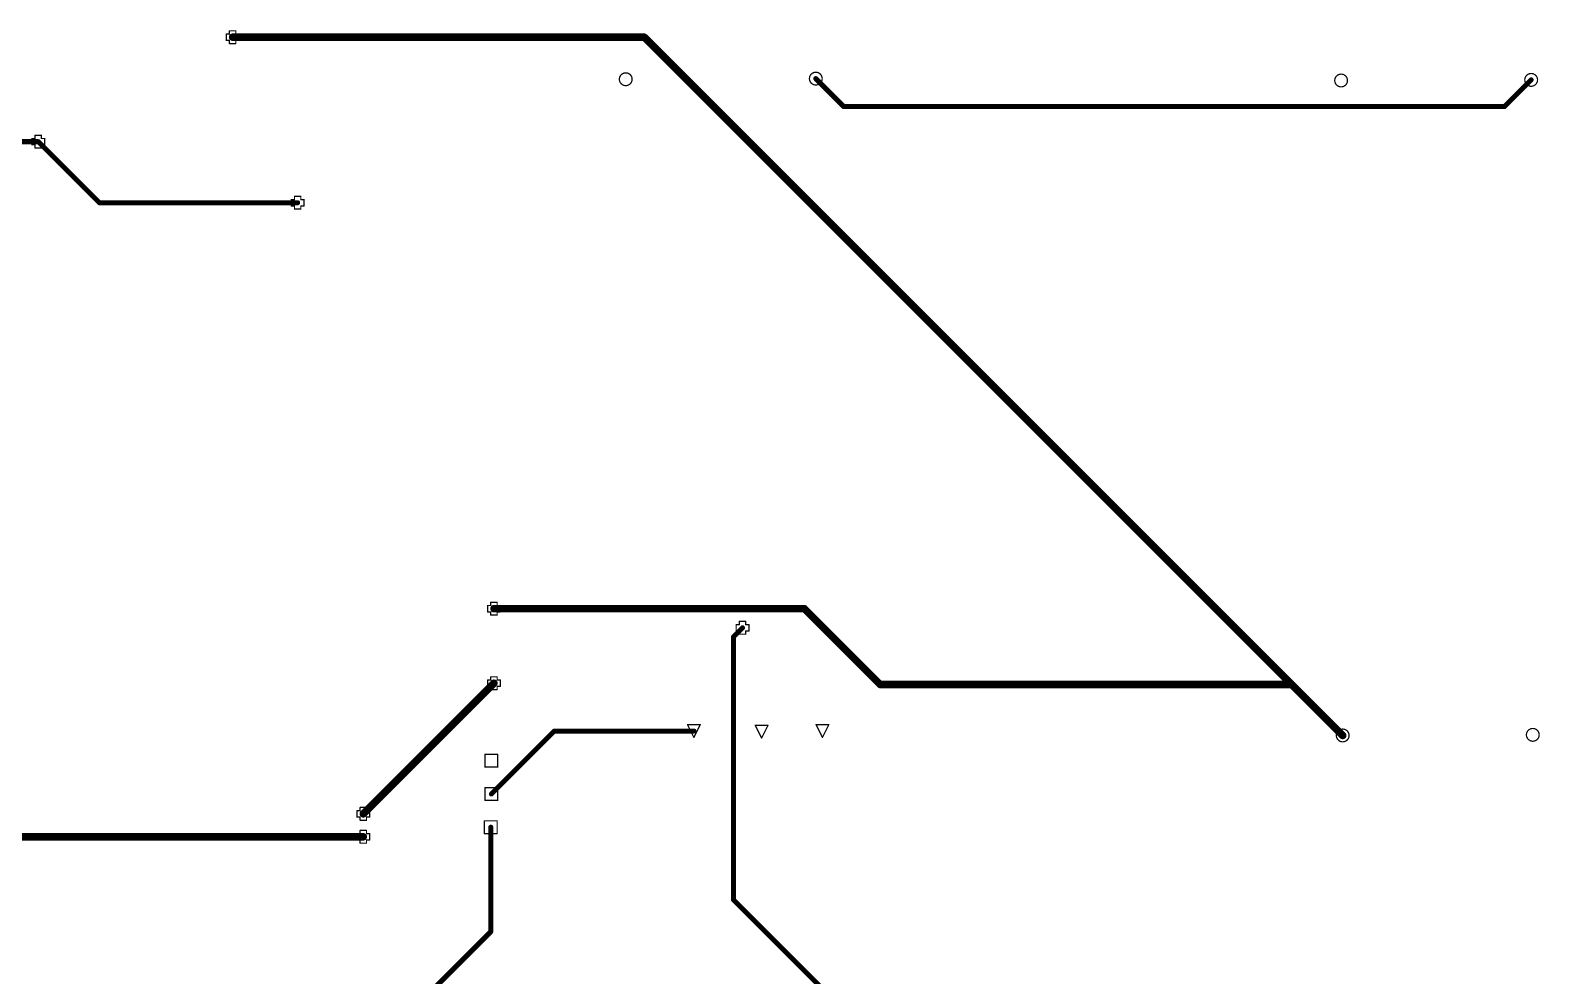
# Paper-space layout 'Лист1' of a CAD drawing. Header units: millimetres. Extents: x 20 to 579, y 6 to 381.
# Drawn here: x 476.6 to 536.8, y 298.9 to 336.6 of the extents above; entities that cross this region are included whole.
import ezdxf

# ---------------------------------------------------------------- set-up
doc = ezdxf.new("R2010")
doc.units = ezdxf.units.MM
doc.layers.add('BottomLayer', color=5, linetype='Continuous')
doc.layers.add('DrillDrawing', color=1, linetype='Continuous')

psp = doc.layouts.new('Лист1')

# ---------------------------------------------------------------- linework, layer by layer
at = {"layer": 'BottomLayer'}
for points, const_width in [([(501.058, 336.289), (484.655, 336.289)], 0.3), ([(526.864, 310.483), (501.058, 336.289)], 0.3), ([(509.013, 333.521), (507.896, 334.638)], 0.2), ([(536.406, 334.588), (535.338, 333.521)], 0.2), ([(535.338, 333.521), (509.013, 333.521)], 0.2), ([(476.908, 332.124), (469.605, 332.124)], 0.2), ([(479.342, 329.69), (476.908, 332.124)], 0.2), ([(487.246, 329.69), (479.342, 329.69)], 0.2), ([(507.439, 313.506), (495.069, 313.506)], 0.3), ([(510.461, 310.483), (507.439, 313.506)], 0.3), ([(504.975, 312.744), (504.619, 312.388)], 0.2), ([(504.619, 301.898), (504.619, 312.388)], 0.2), ([(495.069, 310.534), (489.862, 305.327)], 0.3), ([(526.864, 310.483), (510.461, 310.483)], 0.3), ([(528.896, 308.451), (526.864, 310.483)], 0.3), ([(497.477, 308.628), (494.967, 306.118)], 0.2), ([(503.037, 308.628), (497.477, 308.628)], 0.2), ([(489.862, 304.412), (468.043, 304.412)], 0.3), ([(494.942, 300.628), (494.942, 304.793)], 0.2), ([(531.781, 274.736), (504.619, 301.898)], 0.2), ([(494.942, 300.628), (488.16, 293.846)], 0.2)]:
    psp.add_lwpolyline(points, dxfattribs=dict(at, const_width=const_width))
for points, const_width in [([(484.73, 336.289, -1), (484.58, 336.289, -1)], 0.15), ([(501.133, 336.289, -1), (500.983, 336.289, -1)], 0.15), ([(501.133, 336.289, -1), (500.983, 336.289, -1)], 0.15), ([(507.946, 334.638, -1), (507.846, 334.638, -1)], 0.1), ([(536.456, 334.588, -1), (536.356, 334.588, -1)], 0.1), ([(509.063, 333.521, -1), (508.963, 333.521, -1)], 0.1), ([(509.063, 333.521, -1), (508.963, 333.521, -1)], 0.1), ([(535.388, 333.521, -1), (535.288, 333.521, -1)], 0.1), ([(535.388, 333.521, -1), (535.288, 333.521, -1)], 0.1), ([(476.958, 332.124, -1), (476.858, 332.124, -1)], 0.1), ([(476.958, 332.124, -1), (476.858, 332.124, -1)], 0.1), ([(479.392, 329.69, -1), (479.292, 329.69, -1)], 0.1), ([(479.392, 329.69, -1), (479.292, 329.69, -1)], 0.1), ([(487.296, 329.69, -1), (487.196, 329.69, -1)], 0.1), ([(495.144, 313.506, -1), (494.994, 313.506, -1)], 0.15), ([(507.514, 313.506, -1), (507.364, 313.506, -1)], 0.15), ([(507.514, 313.506, -1), (507.364, 313.506, -1)], 0.15), ([(504.669, 312.388, -1), (504.569, 312.388, -1)], 0.1), ([(504.669, 312.388, -1), (504.569, 312.388, -1)], 0.1), ([(505.025, 312.744, -1), (504.925, 312.744, -1)], 0.1), ([(495.144, 310.534, -1), (494.994, 310.534, -1)], 0.15), ([(510.536, 310.483, -1), (510.386, 310.483, -1)], 0.15), ([(510.536, 310.483, -1), (510.386, 310.483, -1)], 0.15), ([(526.939, 310.483, -1), (526.789, 310.483, -1)], 0.15), ([(526.939, 310.483, -1), (526.789, 310.483, -1)], 0.15), ([(526.939, 310.483, -1), (526.789, 310.483, -1)], 0.15), ([(497.527, 308.628, -1), (497.427, 308.628, -1)], 0.1), ([(497.527, 308.628, -1), (497.427, 308.628, -1)], 0.1), ([(503.087, 308.628, -1), (502.987, 308.628, -1)], 0.1), ([(528.971, 308.451, -1), (528.821, 308.451, -1)], 0.15), ([(495.017, 306.118, -1), (494.917, 306.118, -1)], 0.1), ([(489.937, 305.327, -1), (489.787, 305.327, -1)], 0.15), ([(489.937, 304.412, -1), (489.787, 304.412, -1)], 0.15), ([(494.992, 304.793, -1), (494.892, 304.793, -1)], 0.1), ([(504.669, 301.898, -1), (504.569, 301.898, -1)], 0.1), ([(504.669, 301.898, -1), (504.569, 301.898, -1)], 0.1), ([(494.992, 300.628, -1), (494.892, 300.628, -1)], 0.1), ([(494.992, 300.628, -1), (494.892, 300.628, -1)], 0.1)]:
    psp.add_lwpolyline(points, format="xyb", close=True, dxfattribs=dict(at, const_width=const_width))
at = {"layer": 'DrillDrawing', "const_width": 0.0508}
for points in [[(484.528, 336.416), (484.401, 336.416)], [(484.401, 336.162), (484.401, 336.416)], [(484.782, 336.543), (484.528, 336.543)], [(484.528, 336.416), (484.528, 336.543)], [(484.782, 336.416), (484.782, 336.543)], [(484.909, 336.416), (484.782, 336.416)], [(484.909, 336.162), (484.909, 336.416)], [(484.528, 336.162), (484.401, 336.162)], [(484.528, 336.035), (484.528, 336.162)], [(484.782, 336.035), (484.528, 336.035)], [(484.909, 336.162), (484.782, 336.162)], [(484.782, 336.035), (484.782, 336.162)], [(476.781, 332.251), (476.654, 332.251)], [(476.654, 331.997), (476.654, 332.251)], [(477.035, 332.378), (476.781, 332.378)], [(476.781, 332.251), (476.781, 332.378)], [(477.035, 332.251), (477.035, 332.378)], [(477.162, 332.251), (477.035, 332.251)], [(477.162, 331.997), (477.162, 332.251)], [(476.781, 331.997), (476.654, 331.997)], [(476.781, 331.87), (476.781, 331.997)], [(477.035, 331.87), (476.781, 331.87)], [(477.162, 331.997), (477.035, 331.997)], [(477.035, 331.87), (477.035, 331.997)], [(487.119, 329.817), (486.992, 329.817)], [(486.992, 329.563), (486.992, 329.817)], [(487.373, 329.944), (487.119, 329.944)], [(487.119, 329.817), (487.119, 329.944)], [(487.373, 329.817), (487.373, 329.944)], [(487.5, 329.817), (487.373, 329.817)], [(487.5, 329.563), (487.5, 329.817)], [(487.119, 329.563), (486.992, 329.563)], [(487.119, 329.436), (487.119, 329.563)], [(487.373, 329.436), (487.119, 329.436)], [(487.5, 329.563), (487.373, 329.563)], [(487.373, 329.436), (487.373, 329.563)], [(494.942, 313.633), (494.815, 313.633)], [(494.815, 313.379), (494.815, 313.633)], [(495.196, 313.76), (494.942, 313.76)], [(494.942, 313.633), (494.942, 313.76)], [(495.196, 313.633), (495.196, 313.76)], [(495.323, 313.633), (495.196, 313.633)], [(495.323, 313.379), (495.323, 313.633)], [(494.942, 313.379), (494.815, 313.379)], [(494.942, 313.252), (494.942, 313.379)], [(495.196, 313.252), (494.942, 313.252)], [(495.323, 313.379), (495.196, 313.379)], [(495.196, 313.252), (495.196, 313.379)], [(504.848, 312.871), (504.721, 312.871)], [(504.721, 312.617), (504.721, 312.871)], [(505.102, 312.998), (504.848, 312.998)], [(504.848, 312.871), (504.848, 312.998)], [(505.102, 312.871), (505.102, 312.998)], [(505.229, 312.871), (505.102, 312.871)], [(505.229, 312.617), (505.229, 312.871)], [(504.848, 312.617), (504.721, 312.617)], [(504.848, 312.49), (504.848, 312.617)], [(505.102, 312.49), (504.848, 312.49)], [(505.229, 312.617), (505.102, 312.617)], [(505.102, 312.49), (505.102, 312.617)], [(494.942, 310.661), (494.815, 310.661)], [(494.815, 310.407), (494.815, 310.661)], [(495.196, 310.788), (494.942, 310.788)], [(494.942, 310.661), (494.942, 310.788)], [(495.196, 310.661), (495.196, 310.788)], [(495.323, 310.661), (495.196, 310.661)], [(495.323, 310.407), (495.323, 310.661)], [(494.942, 310.407), (494.815, 310.407)], [(494.942, 310.28), (494.942, 310.407)], [(495.196, 310.28), (494.942, 310.28)], [(495.323, 310.407), (495.196, 310.407)], [(495.196, 310.28), (495.196, 310.407)], [(503.037, 308.374), (502.783, 308.882)], [(503.291, 308.882), (502.783, 308.882)], [(503.291, 308.882), (503.037, 308.374)], [(505.737, 308.349), (505.483, 308.857)], [(505.991, 308.857), (505.483, 308.857)], [(505.991, 308.857), (505.737, 308.349)], [(508.162, 308.374), (507.908, 308.882)], [(508.416, 308.882), (507.908, 308.882)], [(508.416, 308.882), (508.162, 308.374)], [(494.713, 307.189), (494.713, 307.697)], [(495.221, 307.697), (494.713, 307.697)], [(495.221, 307.189), (495.221, 307.697)], [(495.221, 307.189), (494.713, 307.189)], [(494.713, 305.864), (494.713, 306.372)], [(495.221, 306.372), (494.713, 306.372)], [(495.221, 305.864), (495.221, 306.372)], [(495.221, 305.864), (494.713, 305.864)], [(489.735, 305.454), (489.608, 305.454)], [(489.608, 305.2), (489.608, 305.454)], [(489.735, 305.2), (489.608, 305.2)], [(489.989, 305.581), (489.735, 305.581)], [(489.735, 305.454), (489.735, 305.581)], [(489.735, 305.073), (489.735, 305.2)], [(489.989, 305.073), (489.735, 305.073)], [(489.989, 305.454), (489.989, 305.581)], [(490.116, 305.454), (489.989, 305.454)], [(490.116, 305.2), (489.989, 305.2)], [(489.989, 305.073), (489.989, 305.2)], [(490.116, 305.2), (490.116, 305.454)], [(494.688, 304.539), (494.688, 305.047)], [(495.196, 305.047), (494.688, 305.047)], [(495.196, 304.539), (495.196, 305.047)], [(489.735, 304.539), (489.608, 304.539)], [(489.608, 304.285), (489.608, 304.539)], [(489.989, 304.666), (489.735, 304.666)], [(489.735, 304.539), (489.735, 304.666)], [(489.989, 304.539), (489.989, 304.666)], [(490.116, 304.539), (489.989, 304.539)], [(490.116, 304.285), (490.116, 304.539)], [(495.196, 304.539), (494.688, 304.539)], [(489.735, 304.285), (489.608, 304.285)], [(489.735, 304.158), (489.735, 304.285)], [(489.989, 304.158), (489.735, 304.158)], [(490.116, 304.285), (489.989, 304.285)], [(489.989, 304.158), (489.989, 304.285)]]:
    psp.add_lwpolyline(points, dxfattribs=at)
at = {"layer": 'DrillDrawing'}
for points, const_width in [([(484.414, 336.416, -1), (484.388, 336.416, -1)], 0.0254), ([(484.414, 336.416, -1), (484.388, 336.416, -1)], 0.0254), ([(484.541, 336.543, -1), (484.515, 336.543, -1)], 0.0254), ([(484.541, 336.543, -1), (484.515, 336.543, -1)], 0.0254), ([(484.541, 336.416, -1), (484.515, 336.416, -1)], 0.0254), ([(484.541, 336.416, -1), (484.515, 336.416, -1)], 0.0254), ([(484.795, 336.543, -1), (484.769, 336.543, -1)], 0.0254), ([(484.795, 336.543, -1), (484.769, 336.543, -1)], 0.0254), ([(484.795, 336.416, -1), (484.769, 336.416, -1)], 0.0254), ([(484.795, 336.416, -1), (484.769, 336.416, -1)], 0.0254), ([(484.922, 336.416, -1), (484.896, 336.416, -1)], 0.0254), ([(484.922, 336.416, -1), (484.896, 336.416, -1)], 0.0254), ([(484.414, 336.162, -1), (484.388, 336.162, -1)], 0.0254), ([(484.414, 336.162, -1), (484.388, 336.162, -1)], 0.0254), ([(484.541, 336.162, -1), (484.515, 336.162, -1)], 0.0254), ([(484.541, 336.162, -1), (484.515, 336.162, -1)], 0.0254), ([(484.541, 336.035, -1), (484.515, 336.035, -1)], 0.0254), ([(484.541, 336.035, -1), (484.515, 336.035, -1)], 0.0254), ([(484.795, 336.162, -1), (484.769, 336.162, -1)], 0.0254), ([(484.795, 336.162, -1), (484.769, 336.162, -1)], 0.0254), ([(484.795, 336.035, -1), (484.769, 336.035, -1)], 0.0254), ([(484.795, 336.035, -1), (484.769, 336.035, -1)], 0.0254), ([(484.922, 336.162, -1), (484.896, 336.162, -1)], 0.0254), ([(484.922, 336.162, -1), (484.896, 336.162, -1)], 0.0254), ([(500.067, 334.613, -1), (500.575, 334.613, -1)], 0.0508), ([(500.08, 334.613, -1), (500.054, 334.613, -1)], 0.0254), ([(500.588, 334.613, -1), (500.562, 334.613, -1)], 0.0254), ([(507.642, 334.638, -1), (508.15, 334.638, -1)], 0.0508), ([(507.655, 334.638, -1), (507.629, 334.638, -1)], 0.0254), ([(508.163, 334.638, -1), (508.137, 334.638, -1)], 0.0254), ([(528.577, 334.563, -1), (529.085, 334.563, -1)], 0.0508), ([(528.59, 334.563, -1), (528.564, 334.563, -1)], 0.0254), ([(529.098, 334.563, -1), (529.072, 334.563, -1)], 0.0254), ([(536.152, 334.588, -1), (536.66, 334.588, -1)], 0.0508), ([(536.165, 334.588, -1), (536.139, 334.588, -1)], 0.0254), ([(536.673, 334.588, -1), (536.647, 334.588, -1)], 0.0254), ([(476.667, 332.251, -1), (476.641, 332.251, -1)], 0.0254), ([(476.667, 332.251, -1), (476.641, 332.251, -1)], 0.0254), ([(476.794, 332.378, -1), (476.768, 332.378, -1)], 0.0254), ([(476.794, 332.378, -1), (476.768, 332.378, -1)], 0.0254), ([(476.794, 332.251, -1), (476.768, 332.251, -1)], 0.0254), ([(476.794, 332.251, -1), (476.768, 332.251, -1)], 0.0254), ([(477.048, 332.378, -1), (477.022, 332.378, -1)], 0.0254), ([(477.048, 332.378, -1), (477.022, 332.378, -1)], 0.0254), ([(477.048, 332.251, -1), (477.022, 332.251, -1)], 0.0254), ([(477.048, 332.251, -1), (477.022, 332.251, -1)], 0.0254), ([(477.175, 332.251, -1), (477.149, 332.251, -1)], 0.0254), ([(477.175, 332.251, -1), (477.149, 332.251, -1)], 0.0254), ([(476.667, 331.997, -1), (476.641, 331.997, -1)], 0.0254), ([(476.667, 331.997, -1), (476.641, 331.997, -1)], 0.0254), ([(476.794, 331.997, -1), (476.768, 331.997, -1)], 0.0254), ([(476.794, 331.997, -1), (476.768, 331.997, -1)], 0.0254), ([(476.794, 331.87, -1), (476.768, 331.87, -1)], 0.0254), ([(476.794, 331.87, -1), (476.768, 331.87, -1)], 0.0254), ([(477.048, 331.997, -1), (477.022, 331.997, -1)], 0.0254), ([(477.048, 331.997, -1), (477.022, 331.997, -1)], 0.0254), ([(477.048, 331.87, -1), (477.022, 331.87, -1)], 0.0254), ([(477.048, 331.87, -1), (477.022, 331.87, -1)], 0.0254), ([(477.175, 331.997, -1), (477.149, 331.997, -1)], 0.0254), ([(477.175, 331.997, -1), (477.149, 331.997, -1)], 0.0254), ([(487.004, 329.817, -1), (486.979, 329.817, -1)], 0.0254), ([(487.004, 329.817, -1), (486.979, 329.817, -1)], 0.0254), ([(487.131, 329.944, -1), (487.106, 329.944, -1)], 0.0254), ([(487.131, 329.944, -1), (487.106, 329.944, -1)], 0.0254), ([(487.131, 329.817, -1), (487.106, 329.817, -1)], 0.0254), ([(487.131, 329.817, -1), (487.106, 329.817, -1)], 0.0254), ([(487.385, 329.944, -1), (487.36, 329.944, -1)], 0.0254), ([(487.385, 329.944, -1), (487.36, 329.944, -1)], 0.0254), ([(487.385, 329.817, -1), (487.36, 329.817, -1)], 0.0254), ([(487.385, 329.817, -1), (487.36, 329.817, -1)], 0.0254), ([(487.512, 329.817, -1), (487.487, 329.817, -1)], 0.0254), ([(487.512, 329.817, -1), (487.487, 329.817, -1)], 0.0254), ([(487.004, 329.563, -1), (486.979, 329.563, -1)], 0.0254), ([(487.004, 329.563, -1), (486.979, 329.563, -1)], 0.0254), ([(487.131, 329.563, -1), (487.106, 329.563, -1)], 0.0254), ([(487.131, 329.563, -1), (487.106, 329.563, -1)], 0.0254), ([(487.131, 329.436, -1), (487.106, 329.436, -1)], 0.0254), ([(487.131, 329.436, -1), (487.106, 329.436, -1)], 0.0254), ([(487.385, 329.563, -1), (487.36, 329.563, -1)], 0.0254), ([(487.385, 329.563, -1), (487.36, 329.563, -1)], 0.0254), ([(487.385, 329.436, -1), (487.36, 329.436, -1)], 0.0254), ([(487.385, 329.436, -1), (487.36, 329.436, -1)], 0.0254), ([(487.512, 329.563, -1), (487.487, 329.563, -1)], 0.0254), ([(487.512, 329.563, -1), (487.487, 329.563, -1)], 0.0254), ([(494.828, 313.633, -1), (494.802, 313.633, -1)], 0.0254), ([(494.828, 313.633, -1), (494.802, 313.633, -1)], 0.0254), ([(494.955, 313.76, -1), (494.929, 313.76, -1)], 0.0254), ([(494.955, 313.76, -1), (494.929, 313.76, -1)], 0.0254), ([(494.955, 313.633, -1), (494.929, 313.633, -1)], 0.0254), ([(494.955, 313.633, -1), (494.929, 313.633, -1)], 0.0254), ([(495.209, 313.76, -1), (495.183, 313.76, -1)], 0.0254), ([(495.209, 313.76, -1), (495.183, 313.76, -1)], 0.0254), ([(495.209, 313.633, -1), (495.183, 313.633, -1)], 0.0254), ([(495.209, 313.633, -1), (495.183, 313.633, -1)], 0.0254), ([(495.336, 313.633, -1), (495.31, 313.633, -1)], 0.0254), ([(495.336, 313.633, -1), (495.31, 313.633, -1)], 0.0254), ([(494.828, 313.379, -1), (494.802, 313.379, -1)], 0.0254), ([(494.828, 313.379, -1), (494.802, 313.379, -1)], 0.0254), ([(494.955, 313.379, -1), (494.929, 313.379, -1)], 0.0254), ([(494.955, 313.379, -1), (494.929, 313.379, -1)], 0.0254), ([(494.955, 313.252, -1), (494.929, 313.252, -1)], 0.0254), ([(494.955, 313.252, -1), (494.929, 313.252, -1)], 0.0254), ([(495.209, 313.379, -1), (495.183, 313.379, -1)], 0.0254), ([(495.209, 313.379, -1), (495.183, 313.379, -1)], 0.0254), ([(495.209, 313.252, -1), (495.183, 313.252, -1)], 0.0254), ([(495.209, 313.252, -1), (495.183, 313.252, -1)], 0.0254), ([(495.336, 313.379, -1), (495.31, 313.379, -1)], 0.0254), ([(495.336, 313.379, -1), (495.31, 313.379, -1)], 0.0254), ([(504.734, 312.871, -1), (504.708, 312.871, -1)], 0.0254), ([(504.734, 312.871, -1), (504.708, 312.871, -1)], 0.0254), ([(504.861, 312.998, -1), (504.835, 312.998, -1)], 0.0254), ([(504.861, 312.998, -1), (504.835, 312.998, -1)], 0.0254), ([(504.861, 312.871, -1), (504.835, 312.871, -1)], 0.0254), ([(504.861, 312.871, -1), (504.835, 312.871, -1)], 0.0254), ([(505.115, 312.998, -1), (505.089, 312.998, -1)], 0.0254), ([(505.115, 312.998, -1), (505.089, 312.998, -1)], 0.0254), ([(505.115, 312.871, -1), (505.089, 312.871, -1)], 0.0254), ([(505.115, 312.871, -1), (505.089, 312.871, -1)], 0.0254), ([(505.242, 312.871, -1), (505.216, 312.871, -1)], 0.0254), ([(505.242, 312.871, -1), (505.216, 312.871, -1)], 0.0254), ([(504.734, 312.617, -1), (504.708, 312.617, -1)], 0.0254), ([(504.734, 312.617, -1), (504.708, 312.617, -1)], 0.0254), ([(504.861, 312.617, -1), (504.835, 312.617, -1)], 0.0254), ([(504.861, 312.617, -1), (504.835, 312.617, -1)], 0.0254), ([(504.861, 312.49, -1), (504.835, 312.49, -1)], 0.0254), ([(504.861, 312.49, -1), (504.835, 312.49, -1)], 0.0254), ([(505.115, 312.617, -1), (505.089, 312.617, -1)], 0.0254), ([(505.115, 312.617, -1), (505.089, 312.617, -1)], 0.0254), ([(505.115, 312.49, -1), (505.089, 312.49, -1)], 0.0254), ([(505.115, 312.49, -1), (505.089, 312.49, -1)], 0.0254), ([(505.242, 312.617, -1), (505.216, 312.617, -1)], 0.0254), ([(505.242, 312.617, -1), (505.216, 312.617, -1)], 0.0254), ([(494.828, 310.661, -1), (494.802, 310.661, -1)], 0.0254), ([(494.828, 310.661, -1), (494.802, 310.661, -1)], 0.0254), ([(494.955, 310.788, -1), (494.929, 310.788, -1)], 0.0254), ([(494.955, 310.788, -1), (494.929, 310.788, -1)], 0.0254), ([(494.955, 310.661, -1), (494.929, 310.661, -1)], 0.0254), ([(494.955, 310.661, -1), (494.929, 310.661, -1)], 0.0254), ([(495.209, 310.788, -1), (495.183, 310.788, -1)], 0.0254), ([(495.209, 310.788, -1), (495.183, 310.788, -1)], 0.0254), ([(495.209, 310.661, -1), (495.183, 310.661, -1)], 0.0254), ([(495.209, 310.661, -1), (495.183, 310.661, -1)], 0.0254), ([(495.336, 310.661, -1), (495.31, 310.661, -1)], 0.0254), ([(495.336, 310.661, -1), (495.31, 310.661, -1)], 0.0254), ([(494.828, 310.407, -1), (494.802, 310.407, -1)], 0.0254), ([(494.828, 310.407, -1), (494.802, 310.407, -1)], 0.0254), ([(494.955, 310.407, -1), (494.929, 310.407, -1)], 0.0254), ([(494.955, 310.407, -1), (494.929, 310.407, -1)], 0.0254), ([(494.955, 310.28, -1), (494.929, 310.28, -1)], 0.0254), ([(494.955, 310.28, -1), (494.929, 310.28, -1)], 0.0254), ([(495.209, 310.407, -1), (495.183, 310.407, -1)], 0.0254), ([(495.209, 310.407, -1), (495.183, 310.407, -1)], 0.0254), ([(495.209, 310.28, -1), (495.183, 310.28, -1)], 0.0254), ([(495.209, 310.28, -1), (495.183, 310.28, -1)], 0.0254), ([(495.336, 310.407, -1), (495.31, 310.407, -1)], 0.0254), ([(495.336, 310.407, -1), (495.31, 310.407, -1)], 0.0254), ([(502.796, 308.882, -1), (502.77, 308.882, -1)], 0.0254), ([(502.796, 308.882, -1), (502.77, 308.882, -1)], 0.0254), ([(503.304, 308.882, -1), (503.278, 308.882, -1)], 0.0254), ([(503.304, 308.882, -1), (503.278, 308.882, -1)], 0.0254), ([(505.496, 308.857, -1), (505.47, 308.857, -1)], 0.0254), ([(505.496, 308.857, -1), (505.47, 308.857, -1)], 0.0254), ([(506.004, 308.857, -1), (505.978, 308.857, -1)], 0.0254), ([(506.004, 308.857, -1), (505.978, 308.857, -1)], 0.0254), ([(507.921, 308.882, -1), (507.895, 308.882, -1)], 0.0254), ([(507.921, 308.882, -1), (507.895, 308.882, -1)], 0.0254), ([(508.429, 308.882, -1), (508.403, 308.882, -1)], 0.0254), ([(508.429, 308.882, -1), (508.403, 308.882, -1)], 0.0254), ([(528.642, 308.451, -1), (529.15, 308.451, -1)], 0.0508), ([(536.217, 308.476, -1), (536.725, 308.476, -1)], 0.0508), ([(503.05, 308.374, -1), (503.024, 308.374, -1)], 0.0254), ([(503.05, 308.374, -1), (503.024, 308.374, -1)], 0.0254), ([(505.75, 308.349, -1), (505.724, 308.349, -1)], 0.0254), ([(505.75, 308.349, -1), (505.724, 308.349, -1)], 0.0254), ([(508.175, 308.374, -1), (508.149, 308.374, -1)], 0.0254), ([(508.175, 308.374, -1), (508.149, 308.374, -1)], 0.0254), ([(528.655, 308.451, -1), (528.629, 308.451, -1)], 0.0254), ([(529.163, 308.451, -1), (529.137, 308.451, -1)], 0.0254), ([(536.23, 308.476, -1), (536.204, 308.476, -1)], 0.0254), ([(536.738, 308.476, -1), (536.712, 308.476, -1)], 0.0254), ([(494.726, 307.697, -1), (494.7, 307.697, -1)], 0.0254), ([(494.726, 307.697, -1), (494.7, 307.697, -1)], 0.0254), ([(495.234, 307.697, -1), (495.208, 307.697, -1)], 0.0254), ([(495.234, 307.697, -1), (495.208, 307.697, -1)], 0.0254), ([(494.726, 307.189, -1), (494.7, 307.189, -1)], 0.0254), ([(494.726, 307.189, -1), (494.7, 307.189, -1)], 0.0254), ([(495.234, 307.189, -1), (495.208, 307.189, -1)], 0.0254), ([(495.234, 307.189, -1), (495.208, 307.189, -1)], 0.0254), ([(494.726, 306.372, -1), (494.7, 306.372, -1)], 0.0254), ([(494.726, 306.372, -1), (494.7, 306.372, -1)], 0.0254), ([(495.234, 306.372, -1), (495.208, 306.372, -1)], 0.0254), ([(495.234, 306.372, -1), (495.208, 306.372, -1)], 0.0254), ([(494.726, 305.864, -1), (494.7, 305.864, -1)], 0.0254), ([(494.726, 305.864, -1), (494.7, 305.864, -1)], 0.0254), ([(495.234, 305.864, -1), (495.208, 305.864, -1)], 0.0254), ([(495.234, 305.864, -1), (495.208, 305.864, -1)], 0.0254), ([(489.621, 305.454, -1), (489.595, 305.454, -1)], 0.0254), ([(489.621, 305.454, -1), (489.595, 305.454, -1)], 0.0254), ([(489.621, 305.2, -1), (489.595, 305.2, -1)], 0.0254), ([(489.621, 305.2, -1), (489.595, 305.2, -1)], 0.0254), ([(489.748, 305.581, -1), (489.722, 305.581, -1)], 0.0254), ([(489.748, 305.581, -1), (489.722, 305.581, -1)], 0.0254), ([(489.748, 305.454, -1), (489.722, 305.454, -1)], 0.0254), ([(489.748, 305.454, -1), (489.722, 305.454, -1)], 0.0254), ([(489.748, 305.2, -1), (489.722, 305.2, -1)], 0.0254), ([(489.748, 305.2, -1), (489.722, 305.2, -1)], 0.0254), ([(489.748, 305.073, -1), (489.722, 305.073, -1)], 0.0254), ([(489.748, 305.073, -1), (489.722, 305.073, -1)], 0.0254), ([(490.002, 305.581, -1), (489.976, 305.581, -1)], 0.0254), ([(490.002, 305.581, -1), (489.976, 305.581, -1)], 0.0254), ([(490.002, 305.454, -1), (489.976, 305.454, -1)], 0.0254), ([(490.002, 305.454, -1), (489.976, 305.454, -1)], 0.0254), ([(490.002, 305.2, -1), (489.976, 305.2, -1)], 0.0254), ([(490.002, 305.2, -1), (489.976, 305.2, -1)], 0.0254), ([(490.002, 305.073, -1), (489.976, 305.073, -1)], 0.0254), ([(490.002, 305.073, -1), (489.976, 305.073, -1)], 0.0254), ([(490.129, 305.454, -1), (490.103, 305.454, -1)], 0.0254), ([(490.129, 305.454, -1), (490.103, 305.454, -1)], 0.0254), ([(490.129, 305.2, -1), (490.103, 305.2, -1)], 0.0254), ([(490.129, 305.2, -1), (490.103, 305.2, -1)], 0.0254), ([(494.701, 305.047, -1), (494.675, 305.047, -1)], 0.0254), ([(494.701, 305.047, -1), (494.675, 305.047, -1)], 0.0254), ([(495.209, 305.047, -1), (495.183, 305.047, -1)], 0.0254), ([(495.209, 305.047, -1), (495.183, 305.047, -1)], 0.0254), ([(489.621, 304.539, -1), (489.595, 304.539, -1)], 0.0254), ([(489.621, 304.539, -1), (489.595, 304.539, -1)], 0.0254), ([(489.748, 304.666, -1), (489.722, 304.666, -1)], 0.0254), ([(489.748, 304.666, -1), (489.722, 304.666, -1)], 0.0254), ([(489.748, 304.539, -1), (489.722, 304.539, -1)], 0.0254), ([(489.748, 304.539, -1), (489.722, 304.539, -1)], 0.0254), ([(490.002, 304.666, -1), (489.976, 304.666, -1)], 0.0254), ([(490.002, 304.666, -1), (489.976, 304.666, -1)], 0.0254), ([(490.002, 304.539, -1), (489.976, 304.539, -1)], 0.0254), ([(490.002, 304.539, -1), (489.976, 304.539, -1)], 0.0254), ([(490.129, 304.539, -1), (490.103, 304.539, -1)], 0.0254), ([(490.129, 304.539, -1), (490.103, 304.539, -1)], 0.0254), ([(494.701, 304.539, -1), (494.675, 304.539, -1)], 0.0254), ([(494.701, 304.539, -1), (494.675, 304.539, -1)], 0.0254), ([(495.209, 304.539, -1), (495.183, 304.539, -1)], 0.0254), ([(495.209, 304.539, -1), (495.183, 304.539, -1)], 0.0254), ([(489.621, 304.285, -1), (489.595, 304.285, -1)], 0.0254), ([(489.621, 304.285, -1), (489.595, 304.285, -1)], 0.0254), ([(489.748, 304.285, -1), (489.722, 304.285, -1)], 0.0254), ([(489.748, 304.285, -1), (489.722, 304.285, -1)], 0.0254), ([(489.748, 304.158, -1), (489.722, 304.158, -1)], 0.0254), ([(489.748, 304.158, -1), (489.722, 304.158, -1)], 0.0254), ([(490.002, 304.285, -1), (489.976, 304.285, -1)], 0.0254), ([(490.002, 304.285, -1), (489.976, 304.285, -1)], 0.0254), ([(490.002, 304.158, -1), (489.976, 304.158, -1)], 0.0254), ([(490.002, 304.158, -1), (489.976, 304.158, -1)], 0.0254), ([(490.129, 304.285, -1), (490.103, 304.285, -1)], 0.0254), ([(490.129, 304.285, -1), (490.103, 304.285, -1)], 0.0254)]:
    psp.add_lwpolyline(points, format="xyb", close=True, dxfattribs=dict(at, const_width=const_width))

doc.saveas('drawing.dxf')
